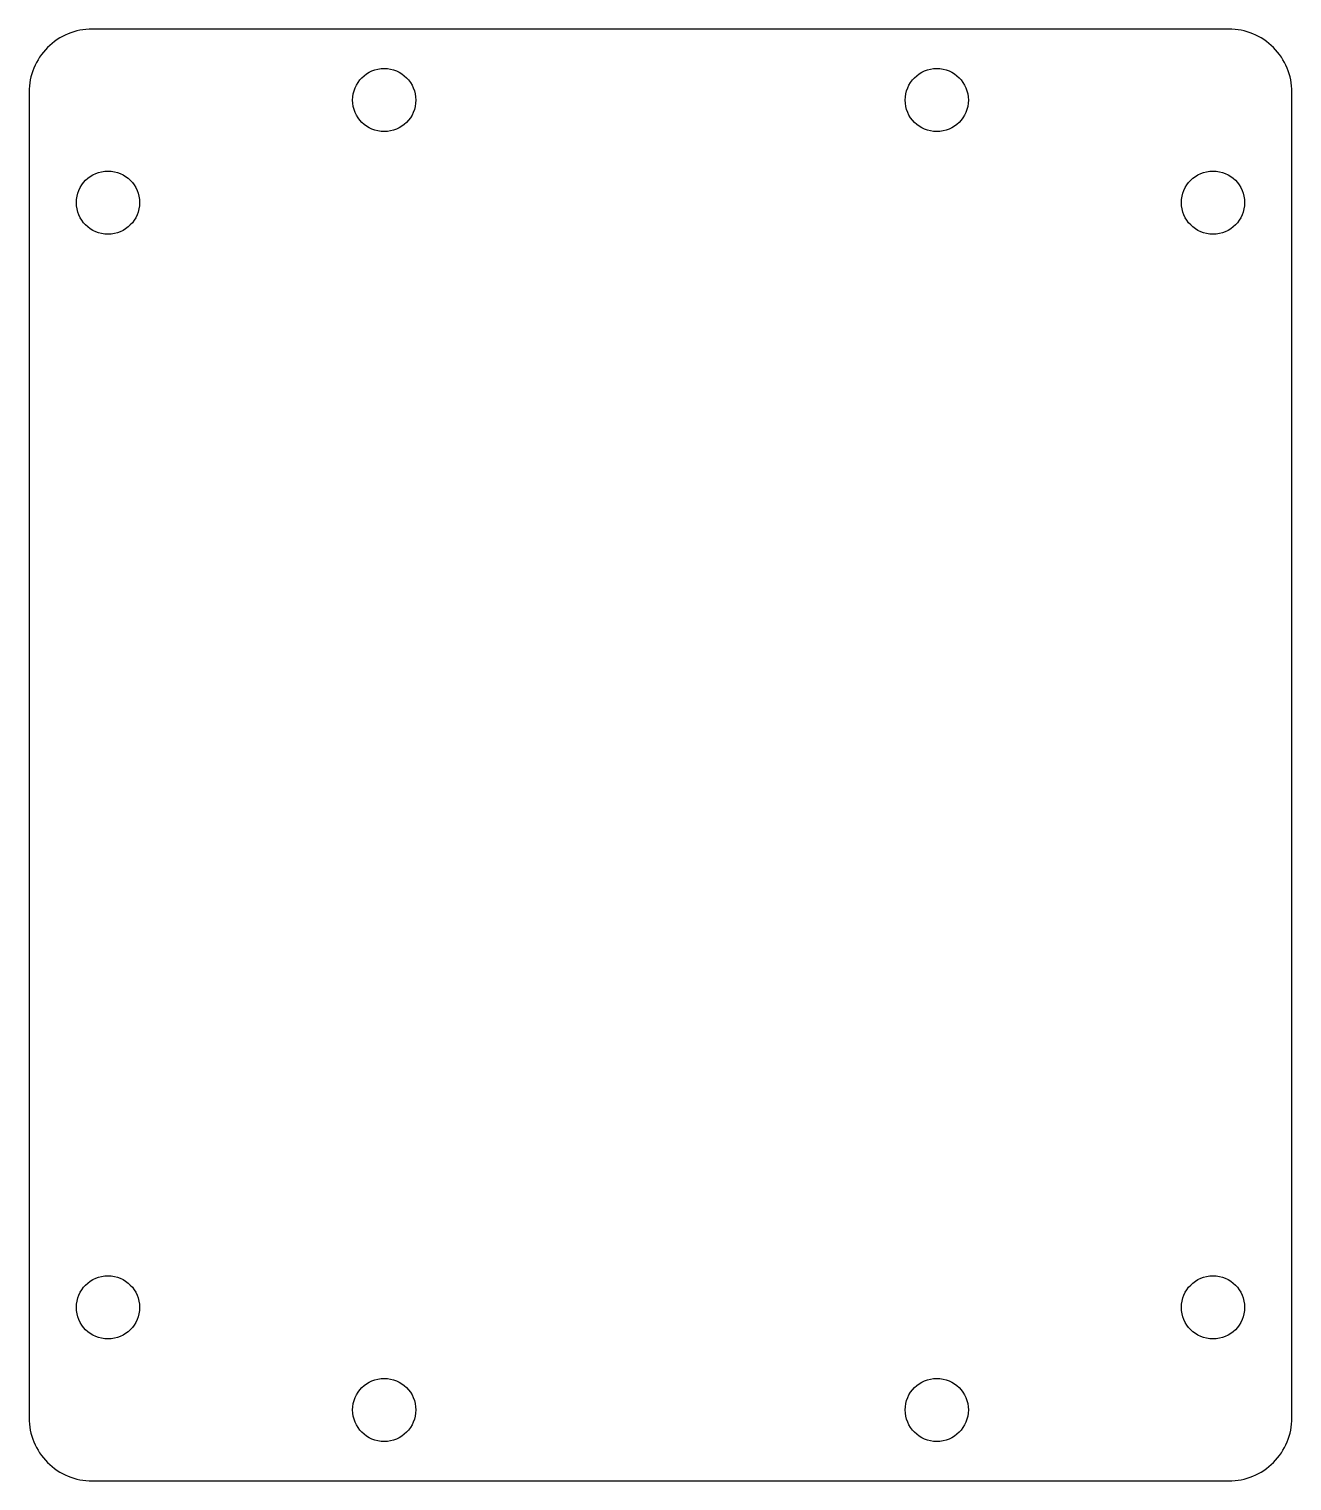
# Model space of a CAD drawing. Header units: millimetres. Extents: x -40 to 40, y -46 to 46.
import ezdxf

# ---------------------------------------------------------------- set-up
doc = ezdxf.new("R2010")
doc.units = ezdxf.units.MM

msp = doc.modelspace()

# ---------------------------------------------------------------- linework, layer by layer
msp.add_lwpolyline([(-40, 42), (-40, -42, 0.414214), (-36, -46), (36, -46, 0.414214), (40, -42), (40, 42, 0.414214), (36, 46), (-36, 46, 0.414214)], format="xyb", close=True)
for centre in [(-17.5, 41.5), (17.5, 41.5), (-35, 35), (35, 35), (-35, -35), (35, -35), (-17.5, -41.5), (17.5, -41.5)]:
    msp.add_circle(centre, 2)

doc.saveas('drawing.dxf')
